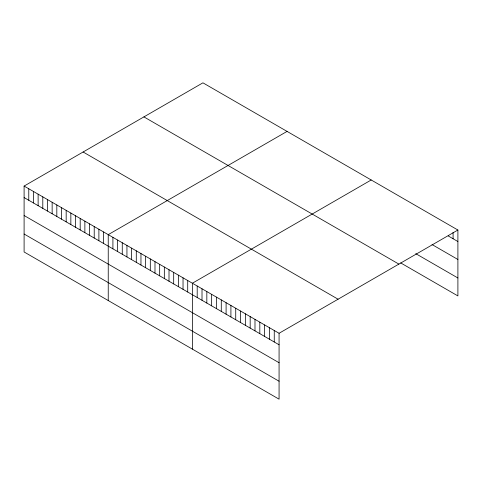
<?xml version="1.0" encoding="UTF-8"?>
<svg xmlns="http://www.w3.org/2000/svg" width="482" height="482" viewBox="0 0 482 482"><rect width="100%" height="100%" fill="white"/><g stroke="black" fill="none" stroke-linecap="round" stroke-linejoin="round"><path stroke-width="0.72" d="M24.1 186.07L279.072 333.273L279.072 399.174L24.1 251.972L24.1 186.07L202.928 82.826L457.9 230.028L457.9 295.93L400.711 262.913M287.067 131.399L108.239 234.644L108.239 300.545M371.206 179.979L192.384 283.223L192.384 349.125M279.072 333.273L457.9 230.028M448.266 235.969L457.9 241.53M432.011 244.537L457.9 259.485M415.761 253.653L457.9 277.981M143.913 116.897L398.885 264.1M83.115 151.999L338.087 299.208M24.1 197.566L279.072 344.775M24.1 215.52L279.072 362.729M24.1 234.017L279.072 381.226M453.086 232.282L453.086 238.753M274.258 330.495L274.258 341.997M269.444 327.712L269.444 339.214M264.624 324.934L264.624 336.436M259.81 322.151L259.81 333.652M254.99 319.373L254.99 330.875M250.176 316.59L250.176 328.091M245.362 313.812L245.362 325.314M240.542 311.029L240.542 322.53M235.728 308.251L235.728 319.753M230.914 305.468L230.914 316.969M226.094 302.69L226.094 314.192M221.28 299.906L221.28 311.408M216.466 297.129L216.466 308.631M211.646 294.345L211.646 305.847M206.832 291.568L206.832 303.07M202.012 288.784L202.012 300.286M197.198 286.007L197.198 297.508M187.709 280.524L187.709 292.026M183.033 277.825L183.033 289.327M178.358 275.126L178.358 286.627M173.683 272.432L173.683 283.928M169.007 269.733L169.007 281.229M164.338 267.034L164.338 278.53M159.663 264.335L159.663 275.837M154.987 261.636L154.987 273.137M150.312 258.936L150.312 270.438M145.636 256.237L145.636 267.739M140.961 253.538L140.961 265.04M136.286 250.839L136.286 262.341M131.616 248.14L131.616 259.641M126.941 245.44L126.941 256.942M122.265 242.741L122.265 254.243M117.59 240.042L117.59 251.544M112.915 237.343L112.915 248.845M103.57 231.95L103.57 243.446M98.894 229.251L98.894 240.747M94.219 226.552L94.219 238.048M89.544 223.853L89.544 235.355M84.868 221.154L84.868 232.655M80.193 218.454L80.193 229.956M75.517 215.755L75.517 227.257M70.848 213.056L70.848 224.558M66.173 210.357L66.173 221.859M61.497 207.658L61.497 219.159M56.822 204.958L56.822 216.46M52.146 202.259L52.146 213.761M47.471 199.56L47.471 211.062M42.796 196.861L42.796 208.363M38.126 194.162L38.126 205.663M33.451 191.462L33.451 202.964M28.775 188.769L28.775 200.265"/></g></svg>
